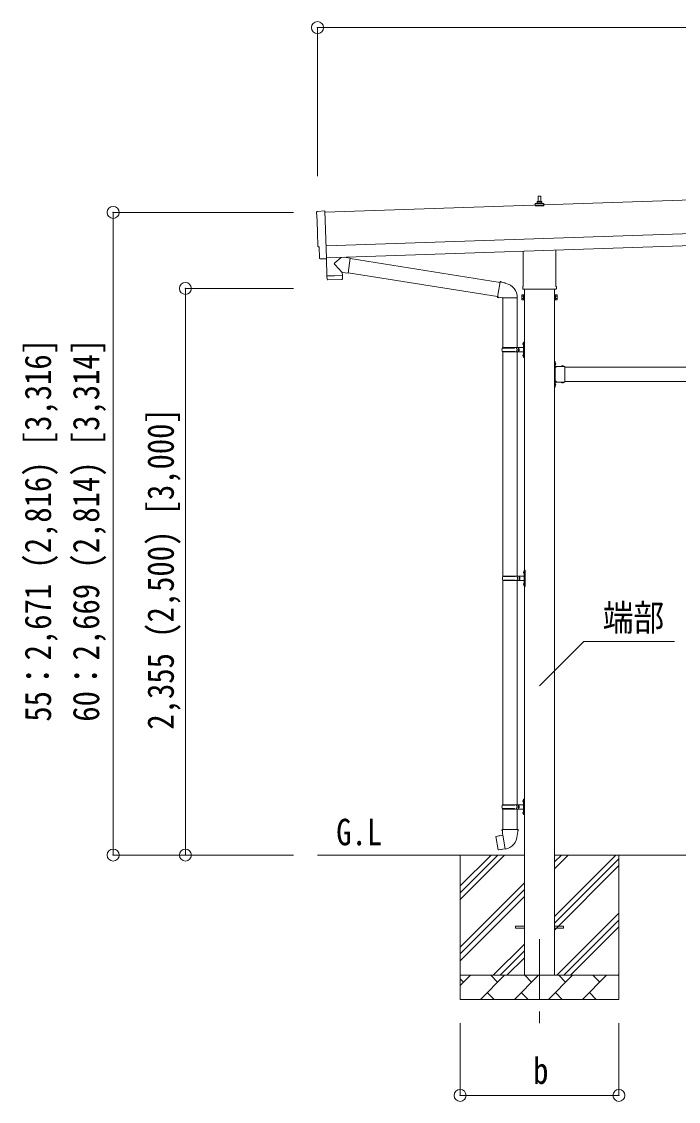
# Model space of a CAD drawing. Units: millimetres at full size, sheet at 1:50; details may follow other scales. Extents: x -14053 to 14053, y -9700 to 9700.
# Drawn here: x 1757 to 4486, y -54 to 4434 of the extents above; entities that cross this region are included whole.
import ezdxf
from ezdxf.enums import TextEntityAlignment as Align

# ---------------------------------------------------------------- set-up
doc = ezdxf.new("R2010")
doc.units = ezdxf.units.MM
doc.header["$LTSCALE"] = 50
doc.header["$PDMODE"] = 32
doc.header["$PDSIZE"] = 50
doc.linetypes.add('CHAIN1', pattern=[8, 5, -1, 1, -1])
doc.linetypes.add('USER7', pattern=[2, 1, -1])
for name, color, linetype, lineweight in [('E-2_ﾚｲﾔ226', 4, 'Continuous', 9), ('E-3_ﾚｲﾔ227', 7, 'CHAIN1', 9), ('E-4_ﾚｲﾔ228', 7, 'Continuous', 9), ('E-7_ﾚｲﾔ231', 7, 'Continuous', 9), ('E-8_ﾚｲﾔ232', 6, 'Continuous', 9), ('E-9_ﾚｲﾔ233', 7, 'Continuous', 9)]:
    doc.layers.add(name, color=color, linetype=linetype, lineweight=lineweight)
doc.styles.add('ＭＳ ゴシック', font='')
doc.styles.get('ＭＳ ゴシック').set_extended_font_data('MS Gothic')

msp = doc.modelspace()

# ---------------------------------------------------------------- linework, layer by layer
at = {"layer": 'E-2_ﾚｲﾔ226'}
for p, q in [((8400.15, 3821.1), (3017.14, 3641.67)), ((3021.8, 3501.75), (8404.81, 3681.18)), ((3898.78, 3679.74), (3898.78, 3683.95)), ((3899.78, 3683.95), (3917.78, 3683.95)), ((3902.78, 3683.95), (3903.51, 3707.47)), ((3904.51, 3708.45), (3913.06, 3708.45)), ((3914.06, 3707.47), (3914.78, 3683.95)), ((3918.78, 3679.74), (3918.78, 3683.95)), ((3890.53, 3668.45), (3890.53, 3676.16)), ((3927.03, 3668.45), (3890.53, 3668.45)), ((3890.92, 3676.95), (3926.65, 3676.95)), ((3891.3, 3677.14), (3898.02, 3678.77)), ((3898.4, 3678.95), (3919.17, 3678.95)), ((3926.27, 3677.14), (3919.55, 3678.77)), ((3927.03, 3668.45), (3927.03, 3676.16)), ((3023.47, 3451.78), (8406.48, 3631.21)), ((3840.48, 3334.46), (3840.48, 3478.91)), ((3977.08, 3483.46), (3977.08, 3334.46)), ((3003.97, 3447.35), (2997.04, 3447.49)), ((3023.56, 3449.01), (3023.59, 3448.01)), ((3838.78, 3325.69), (3838.78, 3331.19)), ((3976.72, 3322.19), (3840.85, 3322.19)), ((3846.28, 3322.19), (3846.28, 469.69)), ((3971.28, 469.69), (3971.28, 3322.19)), ((3978.78, 3331.19), (3978.78, 3325.69)), ((3834.78, 3296.19), (3835.54, 3297.5)), ((3834.78, 3296.19), (3834.78, 3279.19)), ((3834.78, 3279.19), (3835.54, 3277.87)), ((3841.78, 3292.6), (3835.54, 3292.6)), ((3841.78, 3282.78), (3835.54, 3282.78)), ((3841.78, 3277.87), (3835.54, 3277.87)), ((3844.28, 3278.49), (3841.78, 3278.49)), ((3973.28, 3278.49), (3975.78, 3278.49)), ((3975.78, 3292.6), (3982.02, 3292.6)), ((3975.78, 3282.78), (3982.02, 3282.78)), ((3975.78, 3277.87), (3982.02, 3277.87)), ((3982.78, 3296.19), (3982.02, 3297.5)), ((3982.78, 3279.19), (3982.02, 3277.87)), ((3982.78, 3296.19), (3982.78, 3279.19)), ((3973.28, 3020.69), (3971.28, 3020.69)), ((3971.28, 3020.69), (3971.28, 3000.69)), ((3971.28, 3013.69), (3973.28, 3013.69)), ((3971.28, 3007.69), (3973.28, 3007.69)), ((3973.28, 3020.69), (3973.28, 3000.69)), ((3973.79, 3016.59), (3973.28, 3016.59)), ((3973.28, 3016.59), (3973.28, 3004.79)), ((4013.28, 3000.69), (3973.28, 3000.69)), ((3973.28, 2996.69), (3973.28, 2938.69)), ((4010.18, 3000.69), (3998.38, 3000.69)), ((4010.18, 3001.2), (4010.18, 3000.69)), ((4013.28, 3000.69), (4013.28, 2934.69)), ((4013.28, 2997.69), (5604.28, 2997.69)), ((3971.28, 2934.69), (3971.28, 2914.69)), ((3971.28, 2927.69), (3973.28, 2927.69)), ((3971.28, 2921.69), (3973.28, 2921.69)), ((3977.28, 2937.69), (3971.78, 2937.69)), ((3973.28, 2936.69), (3977.28, 2936.69)), ((3973.28, 2934.69), (3973.28, 2914.69)), ((4013.28, 2934.69), (3973.28, 2934.69)), ((3973.79, 2930.59), (3973.28, 2930.59)), ((3973.28, 2930.59), (3973.28, 2918.79)), ((4010.18, 2934.69), (3998.38, 2934.69)), ((4010.18, 2934.18), (4010.18, 2934.69)), ((4013.28, 2937.69), (5604.28, 2937.69)), ((3973.28, 2914.69), (3971.28, 2914.69)), ((3808.78, 674.19), (3846.28, 674.19)), ((3808.78, 665.19), (3808.78, 674.19)), ((3971.28, 674.19), (4008.78, 674.19)), ((4008.78, 665.19), (4008.78, 674.19)), ((3808.78, 665.19), (3846.28, 665.19)), ((3971.28, 665.19), (4008.78, 665.19))]:
    msp.add_line(p, q, dxfattribs=at)
for points in [[(2985.47, 3644.05), (3016.97, 3646.75), (3023.56, 3449.01)], [(2994.11, 3450.38), (2992.54, 3497.38), (2991.94, 3497.36)], [(3004.71, 3447.65), (3005.35, 3448.31), (3023.59, 3448.01)], [(3841.78, 3277.87), (3841.78, 3297.5), (3835.54, 3297.5)], [(3841.78, 3278.49), (3841.78, 3296.89), (3844.28, 3296.89)], [(3975.78, 3278.49), (3975.78, 3296.89), (3973.28, 3296.89)], [(3975.78, 3277.87), (3975.78, 3297.5), (3982.02, 3297.5)], [(3973.79, 3016.59), (3973.79, 3004.79), (3973.28, 3004.79)], [(3977.28, 2997.69), (3971.78, 2997.69), (3971.78, 2937.69)], [(3973.28, 2996.69), (3977.28, 2996.69), (3977.28, 2998.69), (3973.28, 2998.69)], [(4010.18, 3001.2), (3998.38, 3001.2), (3998.38, 3000.69)], [(3973.28, 2938.69), (3977.28, 2938.69), (3977.28, 2936.69)], [(3973.79, 2930.59), (3973.79, 2918.79), (3973.28, 2918.79)], [(4010.18, 2934.18), (3998.38, 2934.18), (3998.38, 2934.69)]]:
    msp.add_lwpolyline(points, dxfattribs=at)
for points in [[(3844.28, 3277.19), (3844.28, 3298.19), (3846.28, 3298.19), (3846.28, 3277.19)], [(3973.28, 3277.19), (3973.28, 3298.19), (3971.28, 3298.19), (3971.28, 3277.19)]]:
    msp.add_lwpolyline(points, close=True, dxfattribs=at)
at = {"layer": 'E-2_ﾚｲﾔ226', "linetype": 'USER7'}
for points in [[(3975.89, 3013.19), (3973.12, 3011.83), (3972.51, 3010.69)], [(3975.89, 3008.19), (3973.12, 3009.54), (3972.51, 3010.69)], [(4001.78, 3003.3), (4003.14, 3000.52), (4004.28, 2999.91)], [(4006.78, 3003.3), (4005.43, 3000.52), (4004.28, 2999.91)], [(3975.89, 2927.19), (3973.12, 2925.83), (3972.51, 2924.69)], [(3975.89, 2922.19), (3973.12, 2923.54), (3972.51, 2924.69)], [(4001.78, 2932.08), (4003.14, 2934.86), (4004.28, 2935.46)], [(4006.78, 2932.08), (4005.43, 2934.86), (4004.28, 2935.46)]]:
    msp.add_lwpolyline(points, dxfattribs=at)
at = {"layer": 'E-2_ﾚｲﾔ226'}
for centre, radius, start, end in [((3902.87, 3683.32), 4.13, 90, 171.17633), ((3899.78, 3682.95), 1, 90, 180), ((3904.51, 3707.45), 1, 90, 178.60509), ((3912.12, 3683.95), 4.83, 133.60282, 180), ((3905.45, 3683.95), 4.83, 0, 46.39718), ((3913.06, 3707.45), 1, 1.39491, 90), ((3914.7, 3683.32), 4.13, 8.82367, 90), ((3917.78, 3682.95), 1, 0, 90), ((3891.53, 3676.16), 1, 103.62699, 180), ((3897.78, 3679.74), 1, 283.62699, 0), ((3919.78, 3679.74), 1, 180, 256.37301), ((3926.03, 3676.16), 1, 0, 76.37301), ((3842.78, 3331.19), 4, 125.09963, 180), ((3842.78, 3325.69), 4, 180, 194.47751), ((3842.78, 3325.69), 4, 194.47751, 241.04498), ((3974.78, 3325.69), 4, 298.95502, 345.52249), ((3974.78, 3331.19), 4, 0, 54.90037), ((3974.78, 3325.69), 4, 345.52249, 0), ((3851.02, 3287.69), 16.24, 162.41205, 197.58795), ((3839.13, 3295.05), 4.34, 145.61575, 214.38425), ((3839.13, 3280.33), 4.34, 145.61575, 214.38425), ((3966.54, 3287.69), 16.24, 342.41205, 17.58795), ((3978.44, 3295.05), 4.34, 325.61575, 34.38425), ((3978.44, 3280.33), 4.34, 325.61575, 34.38425), ((3968.05, 3010.69), 8.23, 314.2189, 45.7811), ((3973.28, 3000.69), 2, 180, 270), ((4004.28, 2995.46), 8.23, 44.2189, 135.7811), ((3973.28, 2934.69), 2, 90, 180), ((3968.05, 2924.69), 8.23, 314.2189, 45.7811), ((4004.28, 2939.92), 8.23, 224.2189, 315.7811)]:
    msp.add_arc(centre, radius, start, end, dxfattribs=at)
for centre, major_axis, ratio, start_param, end_param in [((2985.73, 3641.06), (-3, -0.1), 0.99863, 4.7647489, 6.2979817), ((-1775.14, 3411.9), (4760.73, 158.69), 0.99863, 6.2686928, 6.2979817), ((2991.79, 3501.76), (-4.4, -0.15), 0.99863, 6.2686928, 7.8539816), ((2997.11, 3450.49), (-2.11, -2.14), 0.9974, 5.5252311, 7.0411395), ((3003.99, 3448.35), (-0.704, -0.714), 0.9974, 0.7579542, 1.5707963)]:
    msp.add_ellipse(centre, major_axis=major_axis, ratio=ratio, start_param=start_param, end_param=end_param, dxfattribs=at)
at = {"layer": 'E-3_ﾚｲﾔ227'}
msp.add_line((3908.78, 619.69), (3908.78, 270.69), dxfattribs=at)
at = {"layer": 'E-4_ﾚｲﾔ228'}
for p, q in [((3846.28, 969.69), (2986.14, 969.69)), ((3578.78, 969.69), (3578.78, 369.69)), ((3578.78, 784.64), (3763.83, 969.69)), ((3578.78, 812.92), (3735.55, 969.69)), ((3578.78, 841.21), (3707.26, 969.69)), ((5646.28, 969.69), (3971.28, 969.69)), ((3971.28, 714.59), (4226.38, 969.69)), ((3971.28, 912.58), (4028.39, 969.69)), ((3971.28, 940.86), (4000.11, 969.69)), ((3971.28, 686.31), (4238.78, 953.81)), ((4238.78, 969.69), (4238.78, 369.69)), ((3971.28, 658.02), (4238.78, 925.52)), ((3578.78, 586.65), (3846.28, 854.15)), ((3578.78, 558.36), (3846.28, 825.86)), ((3578.78, 530.08), (3846.28, 797.58)), ((3980.94, 469.69), (4238.78, 727.53)), ((4009.22, 469.69), (4238.78, 699.25)), ((4037.51, 469.69), (4238.78, 670.96)), ((3716.38, 469.69), (3846.28, 599.59)), ((3744.67, 469.69), (3846.28, 571.31)), ((3772.95, 469.69), (3846.28, 543.02)), ((3578.78, 469.69), (4238.78, 469.69)), ((3578.78, 426.8), (3621.68, 469.69)), ((3593.12, 441.14), (3578.78, 455.48)), ((3663.1, 369.69), (3763.1, 469.69)), ((3734.54, 441.14), (3705.99, 469.69)), ((3804.52, 369.69), (3904.52, 469.69)), ((3875.97, 441.14), (3847.41, 469.69)), ((3945.94, 369.69), (4045.94, 469.69)), ((4017.39, 441.14), (3988.83, 469.69)), ((4087.36, 369.69), (4187.36, 469.69)), ((4158.81, 441.14), (4130.25, 469.69)), ((4235.5, 469.69), (4238.78, 472.97)), ((4238.78, 369.69), (3578.78, 369.69)), ((3691.65, 398.24), (3720.2, 369.69)), ((3833.07, 398.24), (3861.63, 369.69)), ((3974.49, 398.24), (4003.05, 369.69)), ((4115.91, 398.24), (4144.47, 369.69))]:
    msp.add_line(p, q, dxfattribs=at)
at = {"layer": 'E-7_ﾚｲﾔ231', "color": 6}
msp.add_lwpolyline([(4469.7, 1856.65), (4092.96, 1856.65), (3908.78, 1672.48)], dxfattribs=at)
at = {"layer": 'E-8_ﾚｲﾔ232'}
for p, q in [((2986.14, 4408.66), (8435.81, 4408.66)), ((2986.14, 4408.66), (2986.14, 3790.72)), ((2137.14, 3640.64), (2887.14, 3640.64)), ((2137.14, 3640.64), (2137.14, 969.69)), ((2437.14, 3324.69), (2887.14, 3324.69)), ((2437.14, 3324.69), (2437.14, 969.69)), ((2137.14, 969.69), (2737.14, 969.69)), ((2437.14, 969.69), (2887.14, 969.69)), ((3578.78, -29.31), (3578.78, 270.69)), ((4238.78, -29.31), (4238.78, 270.69)), ((3578.78, -29.31), (4238.78, -29.31))]:
    msp.add_line(p, q, dxfattribs=at)
for p in [(2986.14, 4408.66), (2137.14, 3640.64), (2437.14, 3324.69), (2137.14, 969.69), (2437.14, 969.69), (3578.78, -29.31), (4238.78, -29.31)]:
    msp.add_point(p, dxfattribs=at)
at = {"layer": 'E-9_ﾚｲﾔ233'}
for p, q in [((3089.13, 3390.95), (3057.64, 3423.46)), ((3084.88, 3453.82), (3057.67, 3430.79)), ((3122.58, 3450.53), (3096.66, 3454.21)), ((3122.58, 3450.53), (3113.61, 3387.47)), ((3122.32, 3448.7), (3744.91, 3349.57)), ((3025.6, 3375.8), (3026.26, 3362.77)), ((3030.06, 3376.95), (3030.11, 3375.95)), ((3085.03, 3378.79), (3085.05, 3377.79)), ((3089.13, 3390.95), (3113.61, 3387.47)), ((3089.13, 3390.95), (3089.53, 3378.94)), ((3113.87, 3389.3), (3734.49, 3290.48)), ((3086.87, 3361.84), (3029.36, 3359.92)), ((3745.23, 3351.39), (3739.7, 3320.02)), ((3745.23, 3351.39), (3746.38, 3353.37)), ((3746.38, 3353.37), (3749.94, 3352.74)), ((3749.94, 3352.74), (3750.35, 3350.39)), ((3764.87, 3347.57), (3766.55, 3345.94)), ((3766.55, 3345.94), (3768.67, 3345.49)), ((3734.17, 3288.66), (3739.7, 3320.02)), ((3734.17, 3288.66), (3734.57, 3286.4)), ((3734.17, 3288.66), (3739.32, 3287.84)), ((3734.57, 3286.4), (3738.13, 3285.78)), ((3738.13, 3285.78), (3739.32, 3287.84)), ((3739.32, 3287.84), (3753.93, 3285.53)), ((3753.93, 3285.53), (3756.13, 3286.51)), ((3816.43, 3286.12), (3755.25, 3286.12)), ((3756.28, 3286.12), (3756.28, 3078.69)), ((3816.28, 3286.12), (3816.28, 3078.69)), ((3841.25, 3097.84), (3841.88, 3097.84)), ((3841.25, 3097.84), (3841.25, 3089.54)), ((3841.88, 3097.84), (3841.88, 3089.54)), ((3841.88, 3097.84), (3842.28, 3097.44)), ((3842.28, 3101.69), (3845.28, 3103.19)), ((3842.28, 3101.69), (3842.28, 3069.69)), ((3842.28, 3097.44), (3842.28, 3089.94)), ((3845.28, 3103.19), (3845.28, 3069.69)), ((3845.28, 3103.19), (3846.28, 3103.19)), ((3846.28, 3103.19), (3846.28, 3069.69)), ((3753.28, 3076.69), (3803.61, 3076.69)), ((3753.28, 3062.69), (3803.61, 3062.69)), ((3754.28, 3078.69), (3840.28, 3078.69)), ((3754.28, 3078.69), (3754.28, 3076.69)), ((3754.28, 3060.69), (3754.28, 3062.69)), ((3754.28, 3060.69), (3840.28, 3060.69)), ((3756.28, 3060.69), (3756.28, 2128.69)), ((3813.28, 3078.69), (3813.28, 3074.19)), ((3813.28, 3074.19), (3815.28, 3074.19)), ((3813.28, 3060.69), (3813.28, 3065.19)), ((3813.28, 3065.19), (3815.28, 3065.19)), ((3815.28, 3074.19), (3815.28, 3069.69)), ((3815.28, 3065.19), (3815.28, 3069.69)), ((3816.28, 3060.69), (3816.28, 2128.69)), ((3821.28, 3078.69), (3821.28, 3069.69)), ((3821.28, 3074.19), (3824.28, 3074.19)), ((3821.28, 3060.69), (3821.28, 3069.69)), ((3821.28, 3065.19), (3824.28, 3065.19)), ((3824.28, 3074.19), (3824.28, 3069.69)), ((3824.28, 3065.19), (3824.28, 3069.69)), ((3839.98, 3095.84), (3842.03, 3094.84)), ((3841.25, 3089.54), (3841.88, 3089.54)), ((3841.88, 3089.54), (3842.28, 3089.94)), ((3842.03, 3094.84), (3842.64, 3093.69)), ((3842.28, 3037.69), (3842.28, 3069.69)), ((3845.28, 3036.19), (3845.28, 3069.69)), ((3846.28, 3036.19), (3846.28, 3069.69)), ((3839.98, 3047.84), (3842.03, 3046.84)), ((3841.25, 3049.84), (3841.88, 3049.84)), ((3841.25, 3049.84), (3841.25, 3041.54)), ((3841.25, 3041.54), (3841.88, 3041.54)), ((3841.88, 3049.84), (3841.88, 3041.54)), ((3841.88, 3049.84), (3842.28, 3049.44)), ((3841.88, 3041.54), (3842.28, 3041.94)), ((3842.03, 3046.84), (3842.64, 3045.69)), ((3842.28, 3049.44), (3842.28, 3041.94)), ((3842.28, 3037.69), (3845.28, 3036.19)), ((3845.28, 3036.19), (3846.28, 3036.19)), ((3755.78, 2126.69), (3806.11, 2126.69)), ((3755.78, 2112.69), (3806.11, 2112.69)), ((3756.28, 2110.7), (3756.28, 1178.69)), ((3756.78, 2128.69), (3842.78, 2128.69)), ((3756.78, 2128.69), (3756.78, 2126.69)), ((3756.78, 2110.69), (3756.78, 2112.69)), ((3756.78, 2110.69), (3842.78, 2110.69)), ((3815.78, 2128.69), (3815.78, 2124.19)), ((3815.78, 2124.19), (3817.78, 2124.19)), ((3815.78, 2110.69), (3815.78, 2115.19)), ((3815.78, 2115.19), (3817.78, 2115.19)), ((3816.28, 2110.7), (3816.28, 1178.69)), ((3817.78, 2124.19), (3817.78, 2119.69)), ((3817.78, 2115.19), (3817.78, 2119.69)), ((3823.78, 2128.69), (3823.78, 2119.69)), ((3823.78, 2124.19), (3826.78, 2124.19)), ((3823.78, 2110.69), (3823.78, 2119.69)), ((3823.78, 2115.19), (3826.78, 2115.19)), ((3826.78, 2124.19), (3826.78, 2119.69)), ((3826.78, 2115.19), (3826.78, 2119.69)), ((3842.48, 2145.84), (3844.53, 2144.84)), ((3843.75, 2147.84), (3844.38, 2147.84)), ((3843.75, 2147.84), (3843.75, 2139.54)), ((3843.75, 2139.54), (3844.38, 2139.54)), ((3844.38, 2147.84), (3844.38, 2139.54)), ((3844.38, 2147.84), (3844.78, 2147.44)), ((3844.38, 2139.54), (3844.78, 2139.94)), ((3844.53, 2144.84), (3845.14, 2143.69)), ((3844.78, 2151.69), (3847.78, 2153.19)), ((3844.78, 2151.69), (3844.78, 2119.69)), ((3844.78, 2147.44), (3844.78, 2139.94)), ((3844.78, 2087.69), (3844.78, 2119.69)), ((3847.78, 2153.19), (3847.78, 2119.69)), ((3847.78, 2153.19), (3848.78, 2153.19)), ((3847.78, 2086.19), (3847.78, 2119.69)), ((3848.78, 2153.19), (3848.78, 2119.69)), ((3848.78, 2086.19), (3848.78, 2119.69)), ((3842.48, 2097.84), (3844.53, 2096.84)), ((3843.75, 2099.84), (3844.38, 2099.84)), ((3843.75, 2099.84), (3843.75, 2091.54)), ((3843.75, 2091.54), (3844.38, 2091.54)), ((3844.38, 2099.84), (3844.38, 2091.54)), ((3844.38, 2099.84), (3844.78, 2099.44)), ((3844.38, 2091.54), (3844.78, 2091.94)), ((3844.53, 2096.84), (3845.14, 2095.69)), ((3844.78, 2099.44), (3844.78, 2091.94)), ((3844.78, 2087.69), (3847.78, 2086.19)), ((3847.78, 2086.19), (3848.78, 2086.19)), ((3753.28, 1176.69), (3803.61, 1176.69)), ((3754.28, 1178.69), (3840.28, 1178.69)), ((3754.28, 1178.69), (3754.28, 1176.69)), ((3813.28, 1178.69), (3813.28, 1174.19)), ((3813.28, 1174.19), (3815.28, 1174.19)), ((3815.28, 1174.19), (3815.28, 1169.69)), ((3815.28, 1165.19), (3815.28, 1169.69)), ((3821.28, 1178.69), (3821.28, 1169.69)), ((3821.28, 1174.19), (3824.28, 1174.19)), ((3821.28, 1160.69), (3821.28, 1169.69)), ((3824.28, 1174.19), (3824.28, 1169.69)), ((3824.28, 1165.19), (3824.28, 1169.69)), ((3839.98, 1195.84), (3842.03, 1194.84)), ((3841.25, 1197.84), (3841.88, 1197.84)), ((3841.25, 1197.84), (3841.25, 1189.54)), ((3841.25, 1189.54), (3841.88, 1189.54)), ((3841.88, 1197.84), (3841.88, 1189.54)), ((3841.88, 1197.84), (3842.28, 1197.44)), ((3841.88, 1189.54), (3842.28, 1189.94)), ((3842.03, 1194.84), (3842.64, 1193.69)), ((3842.28, 1201.69), (3845.28, 1203.19)), ((3842.28, 1201.69), (3842.28, 1169.69)), ((3842.28, 1197.44), (3842.28, 1189.94)), ((3842.28, 1137.69), (3842.28, 1169.69)), ((3845.28, 1203.19), (3845.28, 1169.69)), ((3845.28, 1203.19), (3846.28, 1203.19)), ((3845.28, 1136.19), (3845.28, 1169.69)), ((3846.28, 1203.19), (3846.28, 1169.69)), ((3846.28, 1136.19), (3846.28, 1169.69)), ((3753.28, 1162.69), (3803.61, 1162.69)), ((3754.28, 1160.69), (3754.28, 1162.69)), ((3754.28, 1160.69), (3840.28, 1160.69)), ((3756.28, 1160.69), (3756.28, 1075.76)), ((3813.28, 1160.69), (3813.28, 1165.19)), ((3813.28, 1165.19), (3815.28, 1165.19)), ((3816.28, 1160.69), (3816.28, 1075.76)), ((3821.28, 1165.19), (3824.28, 1165.19)), ((3839.98, 1147.84), (3842.03, 1146.84)), ((3841.25, 1149.84), (3841.88, 1149.84)), ((3841.25, 1149.84), (3841.25, 1141.54)), ((3841.25, 1141.54), (3841.88, 1141.54)), ((3841.88, 1149.84), (3841.88, 1141.54)), ((3841.88, 1149.84), (3842.28, 1149.44)), ((3841.88, 1141.54), (3842.28, 1141.94)), ((3842.03, 1146.84), (3842.64, 1145.69)), ((3842.28, 1149.44), (3842.28, 1141.94)), ((3842.28, 1137.69), (3845.28, 1136.19)), ((3845.28, 1136.19), (3846.28, 1136.19)), ((3727.82, 1047.31), (3727.01, 1046.14)), ((3727.01, 1046.14), (3736.63, 991.58)), ((3755.69, 1052.56), (3727.82, 1047.31)), ((3740.56, 1049.91), (3740.35, 1049.67)), ((3754.43, 1075.76), (3752.28, 1074.98)), ((3752.28, 1074.98), (3752.28, 1071.36)), ((3752.28, 1071.36), (3754.52, 1070.55)), ((3754.43, 1075.76), (3786.28, 1075.76)), ((3754.43, 1075.76), (3754.52, 1070.55)), ((3754.52, 1070.55), (3754.78, 1055.76)), ((3754.78, 1055.76), (3756.13, 1053.76)), ((3766.05, 995.27), (3755.91, 1052.74)), ((3755.94, 1053.56), (3755.94, 1052.85)), ((3756.13, 1053.76), (3756.1, 1053.76)), ((3818.13, 1075.76), (3786.28, 1075.76)), ((3816.47, 1053.82), (3816.4, 1051.66)), ((3817.78, 1055.76), (3816.47, 1053.82)), ((3820.28, 1071.36), (3818.04, 1070.55)), ((3818.13, 1075.76), (3820.28, 1074.98)), ((3820.28, 1074.98), (3820.28, 1071.36)), ((3750.66, 992.67), (3750.38, 992.83)), ((3766.35, 994.5), (3766.11, 995.16))]:
    msp.add_line(p, q, dxfattribs=at)
for points in [[(3023.19, 3448.01), (3025.57, 3376.8), (3089.53, 3378.94)], [(3089.77, 3364.88), (3089.56, 3377.94), (3025.6, 3375.8)], [(3745.23, 3351.39), (3750.35, 3350.39), (3764.87, 3347.57)], [(3839.98, 3091.54), (3842.03, 3092.54), (3842.64, 3093.69)], [(3839.98, 3043.54), (3842.03, 3044.54), (3842.64, 3045.69)], [(3842.48, 2141.54), (3844.53, 2142.54), (3845.14, 2143.69)], [(3842.48, 2093.54), (3844.53, 2094.54), (3845.14, 2095.69)], [(3839.98, 1191.54), (3842.03, 1192.54), (3842.64, 1193.69)], [(3839.98, 1143.54), (3842.03, 1144.54), (3842.64, 1145.69)], [(3742.81, 1050.13), (3742.53, 1050.28), (3740.56, 1049.91)], [(3818.13, 1075.76), (3818.04, 1070.55), (3817.78, 1055.76)], [(3765.78, 995.36), (3737.79, 990.76), (3736.63, 991.58)], [(3752.84, 993.23), (3752.63, 992.99), (3750.66, 992.67)]]:
    msp.add_lwpolyline(points, dxfattribs=at)
for centre, radius, start, end in [((3061.05, 3427.11), 5, 132.56466, 226.88314), ((3029.26, 3362.92), 3, 182.90915, 271.95747), ((3086.77, 3364.84), 3, 271.90915, 0.90915), ((3756.13, 3286.51), 60.3, 359.62495, 78), ((3845.58, 3093.69), 6, 136.21765, 223.78235), ((3802.03, 3069.69), 49.25, 171.82876, 180.00002), ((3802.03, 3069.69), 49.25, 180.00002, 188.17127), ((3803.61, 3078.69), 2, 270, 359.99998), ((3803.61, 3060.69), 2, 0.00005, 90.00004), ((3840.28, 3080.69), 2, 270, 359.99998), ((3840.28, 3058.69), 2, 0.00005, 90.00004), ((3845.58, 3045.69), 6, 136.21765, 223.78235), ((3804.53, 2119.69), 49.25, 171.82876, 180.00002), ((3804.53, 2119.69), 49.25, 180.00002, 188.17127), ((3806.11, 2128.69), 2, 270, 359.99998), ((3806.11, 2110.69), 2, 0.00005, 90.00004), ((3848.08, 2143.69), 6, 136.21765, 223.78235), ((3842.78, 2130.69), 2, 270, 359.99998), ((3842.78, 2108.69), 2, 0.00005, 90.00004), ((3848.08, 2095.69), 6, 136.21765, 223.78235), ((3802.03, 1169.69), 49.25, 171.82876, 180.00002), ((3802.03, 1169.69), 49.25, 180.00002, 188.17127), ((3803.61, 1178.69), 2, 270, 359.99998), ((3845.58, 1193.69), 6, 136.21765, 223.78235), ((3840.28, 1180.69), 2, 270, 359.99998), ((3803.61, 1160.69), 2, 0.00005, 90.00004), ((3845.58, 1145.69), 6, 136.21765, 223.78235), ((3840.28, 1158.69), 2, 0.00005, 90.00004), ((3755.64, 1052.85), 0.3, 280.66842, 0), ((3756.14, 1053.56), 0.2, 100, 180), ((3756.13, 1053.76), 60.3, 279.96938, 358), ((3765.83, 995.06), 0.3, 20, 99.33158), ((3766.54, 994.57), 0.2, 200, 279.96938)]:
    msp.add_arc(centre, radius, start, end, dxfattribs=at)

# ---------------------------------------------------------------- texts
at = {"layer": 'E-7_ﾚｲﾔ231', "style": 'ＭＳ ゴシック', "width": 0.85}
for s, p in [('端部', (4171.49, 1868.28)), ('G.L', (3063.95, 977.28))]:
    msp.add_text(s, height=110, dxfattribs=at).set_placement(p, align=Align.BOTTOM_LEFT)
at = {"layer": 'E-8_ﾚｲﾔ232', "color": 7, "style": 'ＭＳ ゴシック', "width": 0.85}
for s, p in [('55：2,671 (2,816) [3,316]', (1912.14, 1523.91)), ('60：2,669 (2,814) [3,314]', (2112.14, 1523.91)), ('2,355 (2,500) [3,000]', (2422.14, 1490.94))]:
    msp.add_text(s, height=110, rotation=90, dxfattribs=at).set_placement(p, align=Align.BOTTOM_LEFT)
msp.add_text('b', height=110, dxfattribs=at).set_placement((3882.53, -14.31), align=Align.BOTTOM_LEFT)

doc.saveas('drawing.dxf')
